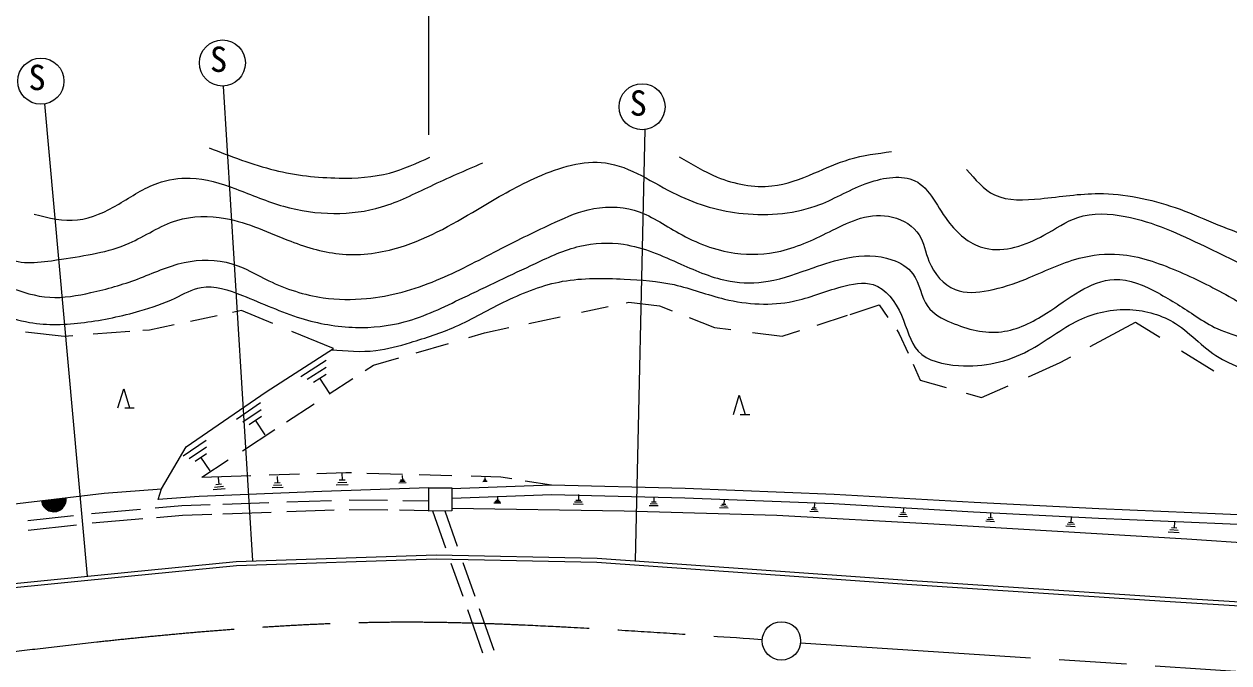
# Model space of a CAD drawing. Units: millimetres, scale not verified. Extents: x 40000 to 680000, y 20000 to 380000.
# Drawn here: x 327630 to 390362, y 306618 to 339883 of the extents above; entities that cross this region are included whole.
import ezdxf
from ezdxf.enums import TextEntityAlignment as Align

# ---------------------------------------------------------------- set-up
doc = ezdxf.new("R2010")
doc.units = ezdxf.units.MM
doc.header["$LTSCALE"] = 1000
doc.linetypes.add('CHAIN', pattern=[18.5, 12, -1.5, 3.5, -1.5])
for name, color, linetype, lineweight in [('M-BGD', 7, 'Continuous', 25), ('M-BMK', 2, 'CHAIN', 13), ('M-BMK-SRVR', 3, 'Continuous', 25), ('M-STR-STR3', 7, 'Continuous', 25), ('M-STR-STRC', 7, 'Continuous', 25)]:
    doc.layers.add(name, color=color, linetype=linetype, lineweight=lineweight)
doc.styles.add('ＭＳ ゴシック', font='')
doc.styles.get('ＭＳ ゴシック').set_extended_font_data('MS Gothic')

msp = doc.modelspace()

# ---------------------------------------------------------------- linework, layer by layer
at = {"layer": 'M-BGD'}
for p, q in [((338947, 324964), (338482, 324866)), ((340578, 324293), (338947, 324964)), ((356647, 324877), (358044, 325174)), ((358984, 325373), (359120, 325402)), ((359120, 325402), (360715, 325220)), ((360715, 325220), (361373, 324959)), ((370648, 324764), (372151, 325265)), ((372151, 325265), (372612, 324604)), ((337677, 324695), (336290, 324402)), ((353909, 324297), (355543, 324643)), ((362260, 324607), (363586, 324081)), ((368929, 324213), (370504, 324718)), ((383137, 323090), (385501, 324354)), ((385501, 324354), (386762, 323574)), ((329714, 323613), (327710, 323843)), ((333133, 323873), (331220, 323728)), ((334162, 323951), (333813, 323925)), ((335439, 324221), (334162, 323951)), ((343733, 322994), (341574, 323883)), ((350783, 323569), (351603, 323807)), ((351603, 323807), (352865, 324075)), ((363586, 324081), (364432, 323971)), ((365560, 323824), (367094, 323625)), ((367094, 323625), (368027, 323924)), ((373065, 323954), (373199, 323762)), ((373199, 323762), (373663, 322739)), ((330175, 323648), (329714, 323613)), ((348049, 322772), (349721, 323259)), ((340242, 320742), (343733, 322994)), ((345816, 322122), (347139, 322507)), ((381583, 322258), (382127, 322549)), ((387889, 322876), (389579, 321830)), ((342046, 321540), (343356, 322390)), ((342376, 321390), (343366, 322020)), ((345393, 321845), (345816, 322122)), ((373917, 322176), (374293, 321347)), ((379925, 321522), (381583, 322258)), ((342706, 321230), (343366, 321650)), ((343546, 320650), (343036, 321440)), ((343518, 320621), (344747, 321423)), ((374293, 321347), (375638, 320963)), ((332518, 319897), (332818, 320897)), ((332818, 320897), (333118, 319897)), ((336076, 317871), (340242, 320742)), ((376675, 320666), (377482, 320436)), ((377482, 320436), (378867, 321051)), ((338696, 319310), (339946, 320170)), ((341290, 319166), (342734, 320109)), ((364571, 319556), (364871, 320556)), ((364871, 320556), (365171, 319556)), ((332868, 319897), (333368, 319897)), ((339026, 319170), (339966, 319820)), ((339356, 319030), (339986, 319460)), ((364921, 319556), (365421, 319556)), ((338996, 317667), (340680, 318768)), ((340186, 318490), (339676, 319250)), ((335916, 317400), (337106, 318210)), ((334781, 315675), (336076, 317871)), ((336226, 317270), (337126, 317870)), ((336536, 317130), (337136, 317530)), ((337326, 316620), (336836, 317330)), ((336886, 316290), (338263, 317189)), ((336886, 316290), (339439, 316373)), ((337736, 316280), (337766, 315910)), ((340388, 316404), (341972, 316456)), ((340806, 316330), (340826, 315990)), ((342880, 316486), (344379, 316535)), ((344176, 316510), (344196, 316140)), ((344379, 316535), (344669, 316527)), ((345482, 316504), (347335, 316453)), ((347316, 316370), (347326, 316140)), ((348196, 316429), (349895, 316381)), ((350908, 316353), (352451, 316310)), ((351616, 316280), (351626, 316150)), ((352451, 316310), (353025, 316218)), ((331797, 315450), (334781, 315675)), ((334603, 315122), (334781, 315675)), ((343140, 315546), (336754, 315285)), ((338096, 315680), (337466, 315630)), ((338006, 315800), (337536, 315760)), ((337916, 315920), (337606, 315890)), ((341116, 315760), (340546, 315740)), ((341046, 315880), (340616, 315860)), ((340966, 315990), (340676, 315980)), ((348700, 315726), (343140, 315546)), ((344506, 315890), (343886, 315870)), ((344426, 316020), (343966, 316000)), ((344346, 316140), (344036, 316130)), ((347516, 315990), (347136, 315980)), ((347466, 316070), (347186, 316060)), ((347416, 316140), (347226, 316140)), ((348700, 315726), (349896, 315734)), ((348708, 314527), (348700, 315726)), ((349896, 315691), (355095, 315888)), ((349896, 315734), (349903, 314534)), ((351736, 316060), (351516, 316050)), ((351706, 316110), (351546, 316100)), ((351676, 316150), (351566, 316140)), ((353727, 316106), (355095, 315888)), ((355095, 315888), (362043, 315719)), ((362043, 315719), (369806, 315410)), ((326561, 314831), (331797, 315450)), ((336754, 315285), (334603, 315122)), ((337984, 314884), (340377, 314967)), ((341305, 315000), (343632, 315081)), ((344557, 315113), (346557, 315089)), ((347349, 315079), (348705, 315062)), ((349915, 315191), (355099, 315388)), ((352456, 314930), (352086, 314940)), ((352416, 315010), (352136, 315010)), ((352366, 315080), (352186, 315080)), ((352276, 315300), (352276, 315080)), ((355099, 315388), (362027, 315219)), ((356686, 314980), (356296, 314980)), ((356616, 315080), (356366, 315080)), ((356496, 315390), (356496, 315080)), ((360536, 314980), (360296, 314990)), ((360426, 315270), (360416, 314990)), ((362027, 315219), (369781, 314910)), ((364076, 315130), (364066, 314870)), ((368786, 314940), (368776, 314680)), ((369806, 315410), (377091, 314988)), ((377091, 314988), (383588, 314650)), ((327819, 314032), (330202, 314300)), ((331131, 314404), (333689, 314624)), ((334456, 314690), (335843, 314809)), ((334527, 314194), (335873, 314310)), ((335843, 314809), (337311, 314860)), ((335873, 314310), (337397, 314363)), ((337984, 314384), (340498, 314471)), ((341304, 314499), (343768, 314585)), ((344563, 314613), (346574, 314588)), ((347177, 314581), (348708, 314562)), ((349903, 314534), (348708, 314527)), ((348898, 314528), (349572, 312617)), ((349533, 314532), (350178, 312705)), ((349902, 314667), (358877, 314536)), ((356746, 314870), (356226, 314880)), ((358877, 314536), (366827, 314308)), ((360646, 314790), (360176, 314800)), ((360596, 314890), (360236, 314900)), ((364286, 314680), (363846, 314700)), ((364236, 314770), (363906, 314790)), ((364176, 314860), (363956, 314870)), ((366827, 314308), (375005, 313852)), ((368976, 314490), (368546, 314510)), ((368926, 314580), (368606, 314600)), ((368876, 314670), (368666, 314680)), ((369781, 314910), (377063, 314489)), ((373576, 314330), (373226, 314350)), ((373516, 314420), (373286, 314440)), ((373416, 314710), (373406, 314430)), ((377063, 314489), (383565, 314151)), ((377956, 314430), (377946, 314160)), ((383588, 314650), (391661, 314313)), ((327844, 313532), (330353, 313813)), ((331166, 313905), (331181, 313906)), ((331181, 313906), (333812, 314133)), ((373626, 314230), (373156, 314250)), ((375005, 313852), (388168, 313070)), ((378156, 313960), (377706, 313990)), ((378106, 314060), (377766, 314080)), ((378056, 314150), (377826, 314170)), ((382366, 313710), (381876, 313740)), ((382316, 313820), (381946, 313840)), ((382256, 313920), (382006, 313930)), ((382146, 314220), (382136, 313930)), ((383565, 314151), (391636, 313813)), ((387526, 313980), (387506, 313640)), ((387776, 313390), (387206, 313430)), ((387716, 313510), (387286, 313540)), ((387646, 313630), (387366, 313650)), ((388168, 313070), (398366, 312418)), ((333037, 311336), (338679, 311897)), ((338679, 311897), (349085, 312239)), ((338692, 311698), (349086, 312039)), ((349085, 312239), (357463, 312068)), ((349086, 312039), (357454, 311868)), ((349856, 311813), (350466, 310085)), ((350483, 311841), (351101, 310088)), ((357454, 311868), (373596, 310721)), ((357463, 312068), (373609, 310920)), ((325831, 310627), (333037, 311336)), ((333056, 311136), (338692, 311698)), ((325854, 310428), (333056, 311136)), ((373596, 310721), (387031, 309841)), ((373609, 310920), (387044, 310041)), ((387044, 310041), (409467, 308624)), ((350710, 309393), (351507, 307136)), ((351325, 309454), (352091, 307284)), ((387031, 309841), (409455, 308425))]:
    msp.add_line(p, q, dxfattribs=at)
for radius in [650, 600, 550, 500, 450, 400, 350, 300, 250, 200, 150, 100, 50]:
    msp.add_arc((329179, 315140), radius, 186.74558, 6.74558, dxfattribs=at)
for points, knots in [([(337258, 333444), (338385, 333004), (339513, 332563), (340680, 332279), (341769, 332013), (342893, 331884), (344027, 331865), (344916, 331850), (345811, 331904), (346659, 332128), (347384, 332320), (348074, 332638), (348764, 332956)], [0, 0, 0, 0, 1, 1, 1, 2, 2, 2, 3, 3, 3, 4, 4, 4, 4]), ([(361737, 332977), (362379, 332591), (363022, 332204), (363724, 331918), (364623, 331551), (365620, 331348), (366571, 331454), (367325, 331538), (368049, 331816), (368757, 332117), (369374, 332379), (369979, 332658), (370611, 332845), (371316, 333054), (372057, 333148), (372797, 333242)], [0, 0, 0, 0, 1, 1, 1, 2, 2, 2, 3, 3, 3, 4, 4, 4, 5, 5, 5, 5]), ([(324987, 329298), (325555, 328614), (326122, 327930), (326847, 327645), (327646, 327330), (328637, 327499), (329586, 327645), (330836, 327837), (332012, 327992), (333099, 328471), (333927, 328836), (334704, 329390), (335578, 329660), (336384, 329908), (337274, 329915), (338110, 329763), (339302, 329546), (340386, 329006), (341520, 328575), (342389, 328244), (343287, 327977), (344206, 327903), (345208, 327822), (346235, 327969), (347203, 328265), (348737, 328733), (350125, 329572), (351491, 330383), (352428, 330939), (353356, 331481), (354384, 331933), (355507, 332426), (356751, 332811), (357897, 332656), (359198, 332480), (360373, 331608), (361617, 331003), (362717, 330468), (363870, 330140), (365078, 330021), (366423, 329889), (367835, 330016), (369056, 330486), (369903, 330812), (370658, 331304), (371588, 331623), (372402, 331902), (373350, 332050), (374016, 331726), (374801, 331344), (375194, 330308), (375824, 329505), (376323, 328870), (376970, 328381), (377684, 328213), (378669, 327982), (379783, 328360), (380732, 328885), (381337, 329219), (381876, 329612), (382489, 329815), (383254, 330068), (384136, 330024), (384969, 329866), (386450, 329586), (387776, 328943), (389102, 328316), (390247, 327774), (391393, 327244), (392460, 326508), (393042, 326106), (393601, 325644), (393958, 325062), (394417, 324312), (394543, 323365), (394836, 322530), (395163, 321601), (395699, 320811), (396231, 319895), (396625, 319219), (397017, 318474), (397626, 318190), (398185, 317931), (398926, 318058), (399641, 318087), (400708, 318130), (401718, 317955), (402586, 317467), (402817, 317337), (403037, 317186), (403258, 317034)], [0, 0, 0, 0, 1, 1, 1, 2, 2, 2, 3, 3, 3, 4, 4, 4, 5, 5, 5, 6, 6, 6, 7, 7, 7, 8, 8, 8, 9, 9, 9, 10, 10, 10, 11, 11, 11, 12, 12, 12, 13, 13, 13, 14, 14, 14, 15, 15, 15, 16, 16, 16, 17, 17, 17, 18, 18, 18, 19, 19, 19, 20, 20, 20, 21, 21, 21, 22, 22, 22, 23, 23, 23, 24, 24, 24, 25, 25, 25, 26, 26, 26, 27, 27, 27, 28, 28, 28, 29, 29, 29, 30, 30, 30, 30]), ([(328159, 329985), (328918, 329795), (329677, 329605), (330415, 329684), (331159, 329764), (331882, 330117), (332558, 330511), (333236, 330907), (333868, 331345), (334588, 331602), (335124, 331793), (335708, 331884), (336281, 331865), (337094, 331838), (337883, 331587), (338649, 331301), (339481, 330991), (340287, 330639), (341131, 330399), (341981, 330157), (342871, 330028), (343763, 330023), (344604, 330018), (345447, 330123), (346245, 330361), (347131, 330625), (347962, 331054), (348802, 331451), (349697, 331876), (350603, 332265), (351509, 332655)], [0, 0, 0, 0, 1, 1, 1, 2, 2, 2, 3, 3, 3, 4, 4, 4, 5, 5, 5, 6, 6, 6, 7, 7, 7, 8, 8, 8, 9, 9, 9, 10, 10, 10, 10]), ([(376704, 332315), (377149, 331788), (377594, 331262), (378161, 330991), (378850, 330661), (379719, 330710), (380545, 330792), (381601, 330897), (382585, 331057), (383591, 331057), (384921, 331056), (386287, 330775), (387565, 330328), (388911, 329858), (390159, 329203), (391538, 328805), (392652, 328484), (393852, 328331), (394783, 327679), (395267, 327342), (395678, 326870), (395976, 326355), (396451, 325532), (396634, 324599), (396836, 323640), (397062, 322567), (397311, 321460), (397962, 320660), (398488, 320013), (399276, 319566), (400081, 319203), (401345, 318633), (402652, 318272), (403989, 318209), (404670, 318177), (405358, 318223), (406042, 318275), (407330, 318373), (408601, 318493), (409883, 318739), (410832, 318922), (411787, 319174), (412731, 319070), (413351, 319002), (413966, 318779), (414519, 318474), (414702, 318373), (414879, 318263), (415055, 318152)], [0, 0, 0, 0, 1, 1, 1, 2, 2, 2, 3, 3, 3, 4, 4, 4, 5, 5, 5, 6, 6, 6, 7, 7, 7, 8, 8, 8, 9, 9, 9, 10, 10, 10, 11, 11, 11, 12, 12, 12, 13, 13, 13, 14, 14, 14, 15, 15, 15, 16, 16, 16, 16]), ([(324459, 327137), (325238, 326809), (326017, 326482), (326822, 326188), (327520, 325933), (328237, 325703), (328966, 325657), (329678, 325612), (330402, 325742), (331110, 325900), (331942, 326086), (332753, 326311), (333542, 326608), (334345, 326910), (335126, 327287), (335973, 327470), (336786, 327645), (337661, 327641), (338449, 327404), (339122, 327201), (339732, 326829), (340372, 326519), (341268, 326086), (342222, 325776), (343201, 325635), (343946, 325528), (344706, 325519), (345456, 325591), (346710, 325712), (347939, 326062), (349103, 326541), (350206, 326996), (351251, 327566), (352308, 328111), (353213, 328577), (354127, 329024), (355049, 329459), (355679, 329757), (356312, 330049), (356994, 330211), (357783, 330398), (358639, 330412), (359404, 330189), (360233, 329947), (360955, 329426), (361725, 328995), (362638, 328483), (363617, 328097), (364643, 327956), (365434, 327848), (366254, 327886), (367030, 328067), (367974, 328286), (368854, 328716), (369727, 329150), (370203, 329386), (370677, 329623), (371185, 329769), (371718, 329921), (372289, 329972), (372843, 329835), (373402, 329697), (373944, 329366), (374236, 328907), (374491, 328505), (374556, 328006), (374744, 327536), (375004, 326888), (375498, 326296), (376115, 326055), (376642, 325850), (377258, 325901), (377839, 326011), (378524, 326141), (379158, 326355), (379784, 326608), (380703, 326980), (381602, 327438), (382569, 327691), (383252, 327869), (383969, 327945), (384669, 327890), (385692, 327810), (386680, 327452), (387631, 327050), (388575, 326650), (389482, 326207), (390372, 325702), (391069, 325306), (391756, 324873), (392317, 324309), (392867, 323757), (393296, 323080), (393621, 322364), (393951, 321638), (394173, 320872), (394218, 320065), (394246, 319568), (394207, 319056), (394307, 318606), (394575, 317397), (395844, 316631), (397114, 315865)], [0, 0, 0, 0, 1, 1, 1, 2, 2, 2, 3, 3, 3, 4, 4, 4, 5, 5, 5, 6, 6, 6, 7, 7, 7, 8, 8, 8, 9, 9, 9, 10, 10, 10, 11, 11, 11, 12, 12, 12, 13, 13, 13, 14, 14, 14, 15, 15, 15, 16, 16, 16, 17, 17, 17, 18, 18, 18, 19, 19, 19, 20, 20, 20, 21, 21, 21, 22, 22, 22, 23, 23, 23, 24, 24, 24, 25, 25, 25, 26, 26, 26, 27, 27, 27, 28, 28, 28, 29, 29, 29, 30, 30, 30, 31, 31, 31, 32, 32, 32, 33, 33, 33, 34, 34, 34, 34]), ([(324441, 325418), (325043, 325211), (325644, 325004), (326250, 324803), (326799, 324622), (327352, 324447), (327918, 324347), (328850, 324184), (329818, 324228), (330767, 324347), (331752, 324471), (332717, 324677), (333660, 324946), (334284, 325124), (334899, 325329), (335498, 325616), (335945, 325829), (336384, 326087), (336847, 326171), (337541, 326298), (338289, 326034), (338995, 325755), (340049, 325337), (341009, 324885), (342041, 324568), (342954, 324288), (343923, 324113), (344894, 324087), (345750, 324065), (346607, 324158), (347427, 324376), (348486, 324658), (349481, 325148), (350473, 325626), (351734, 326235), (352989, 326825), (354256, 327422), (355006, 327775), (355759, 328130), (356565, 328319), (357306, 328494), (358091, 328528), (358841, 328416), (359880, 328260), (360852, 327823), (361823, 327390), (362660, 327016), (363497, 326646), (364388, 326492), (365040, 326379), (365721, 326382), (366376, 326492), (367181, 326628), (367946, 326926), (368716, 327197), (369305, 327405), (369896, 327596), (370512, 327710), (371274, 327851), (372073, 327874), (372820, 327614), (373246, 327466), (373654, 327226), (373910, 326877), (374273, 326381), (374328, 325666), (374680, 325177), (374958, 324791), (375422, 324546), (375898, 324344), (376759, 323979), (377657, 323755), (378527, 323863), (379351, 323965), (380151, 324363), (380868, 324825), (381457, 325204), (381989, 325626), (382599, 325979), (383154, 326300), (383774, 326564), (384394, 326588), (385174, 326618), (385955, 326269), (386671, 325883), (387371, 325505), (388009, 325092), (388659, 324664), (389011, 324433), (389366, 324197), (389749, 324023), (390249, 323796), (390795, 323674), (391288, 323414), (391807, 323139), (392267, 322710), (392538, 322196), (392822, 321657), (392899, 321025), (392891, 320400), (392878, 319370), (392635, 318360), (392763, 317386), (392861, 316634), (393180, 315904), (393500, 315174)], [0, 0, 0, 0, 1, 1, 1, 2, 2, 2, 3, 3, 3, 4, 4, 4, 5, 5, 5, 6, 6, 6, 7, 7, 7, 8, 8, 8, 9, 9, 9, 10, 10, 10, 11, 11, 11, 12, 12, 12, 13, 13, 13, 14, 14, 14, 15, 15, 15, 16, 16, 16, 17, 17, 17, 18, 18, 18, 19, 19, 19, 20, 20, 20, 21, 21, 21, 22, 22, 22, 23, 23, 23, 24, 24, 24, 25, 25, 25, 26, 26, 26, 27, 27, 27, 28, 28, 28, 29, 29, 29, 30, 30, 30, 31, 31, 31, 32, 32, 32, 33, 33, 33, 34, 34, 34, 35, 35, 35, 35]), ([(343627, 322926), (344402, 322860), (345176, 322795), (345936, 322883), (346546, 322954), (347146, 323123), (347741, 323302), (348543, 323542), (349336, 323798), (350094, 324132), (351000, 324530), (351855, 325040), (352754, 325477), (353685, 325930), (354663, 326307), (355671, 326488), (356718, 326676), (357799, 326654), (358876, 326603), (359754, 326563), (360630, 326503), (361475, 326315), (362358, 326118), (363207, 325779), (364103, 325564), (365277, 325281), (366532, 325210), (367683, 325448), (368517, 325621), (369296, 325957), (370167, 326199), (370730, 326356), (371333, 326474), (371842, 326315), (372498, 326109), (373000, 325443), (373314, 324727), (373614, 324043), (373743, 323314), (374181, 322850), (374654, 322347), (375490, 322153), (376289, 322099), (377616, 322008), (378840, 322300), (379927, 322878), (380824, 323356), (381627, 324028), (382555, 324467), (383375, 324854), (384292, 325060), (385211, 325015), (386050, 324974), (386890, 324725), (387579, 324293), (388439, 323755), (389063, 322932), (390034, 322416), (390726, 322049), (391595, 321838), (391911, 321261), (392131, 320859), (392083, 320280), (392055, 319731), (392002, 318677), (392023, 317735), (392200, 316786), (392311, 316183), (392486, 315578), (392660, 314973)], [0, 0, 0, 0, 1, 1, 1, 2, 2, 2, 3, 3, 3, 4, 4, 4, 5, 5, 5, 6, 6, 6, 7, 7, 7, 8, 8, 8, 9, 9, 9, 10, 10, 10, 11, 11, 11, 12, 12, 12, 13, 13, 13, 14, 14, 14, 15, 15, 15, 16, 16, 16, 17, 17, 17, 18, 18, 18, 19, 19, 19, 20, 20, 20, 21, 21, 21, 22, 22, 22, 23, 23, 23, 23])]:
    msp.add_open_spline(points, degree=3, knots=knots, dxfattribs=at)
at = {"layer": 'M-BMK'}
msp.add_line((368059, 307669), (428220, 303743), dxfattribs=at)
msp.add_open_spline([(290625, 298891), (294590, 300093), (298556, 301294), (302554, 302375), (305204, 303091), (307868, 303754), (310546, 304359), (313611, 305052), (316695, 305669), (319795, 306178), (322674, 306650), (325569, 307029), (328467, 307374), (331611, 307748), (334759, 308081), (337916, 308331), (340941, 308570), (343974, 308733), (347007, 308750), (349819, 308765), (352631, 308656), (355440, 308510), (358983, 308326), (362521, 308084), (366059, 307842)], degree=3, knots=[0, 0, 0, 0, 1, 1, 1, 2, 2, 2, 3, 3, 3, 4, 4, 4, 5, 5, 5, 6, 6, 6, 7, 7, 7, 8, 8, 8, 8], dxfattribs=at)
at = {"layer": 'M-BMK-SRVR'}
msp.add_circle((367064, 307764), 1000, dxfattribs=at)
at = {"layer": 'M-STR-STR3'}
msp.add_line((348700, 334122), (348700, 351356), dxfattribs=at)
at = {"layer": 'M-STR-STRC'}
for p, q in [((337989, 336659), (339526, 311925)), ((328690, 335726), (330907, 311126)), ((359945, 334387), (359454, 311927))]:
    msp.add_line(p, q, dxfattribs=at)
for centre in [(337956, 337859), (328505, 336912), (359807, 335579)]:
    msp.add_circle(centre, 1200, dxfattribs=at)

# ---------------------------------------------------------------- texts
at = {"layer": 'M-STR-STRC', "style": 'ＭＳ ゴシック'}
for p in [(337307, 336996), (327856, 336049), (359159, 334716)]:
    msp.add_text('S', height=1320, dxfattribs=at).set_placement(p, align=Align.BOTTOM_LEFT)

doc.saveas('drawing.dxf')
